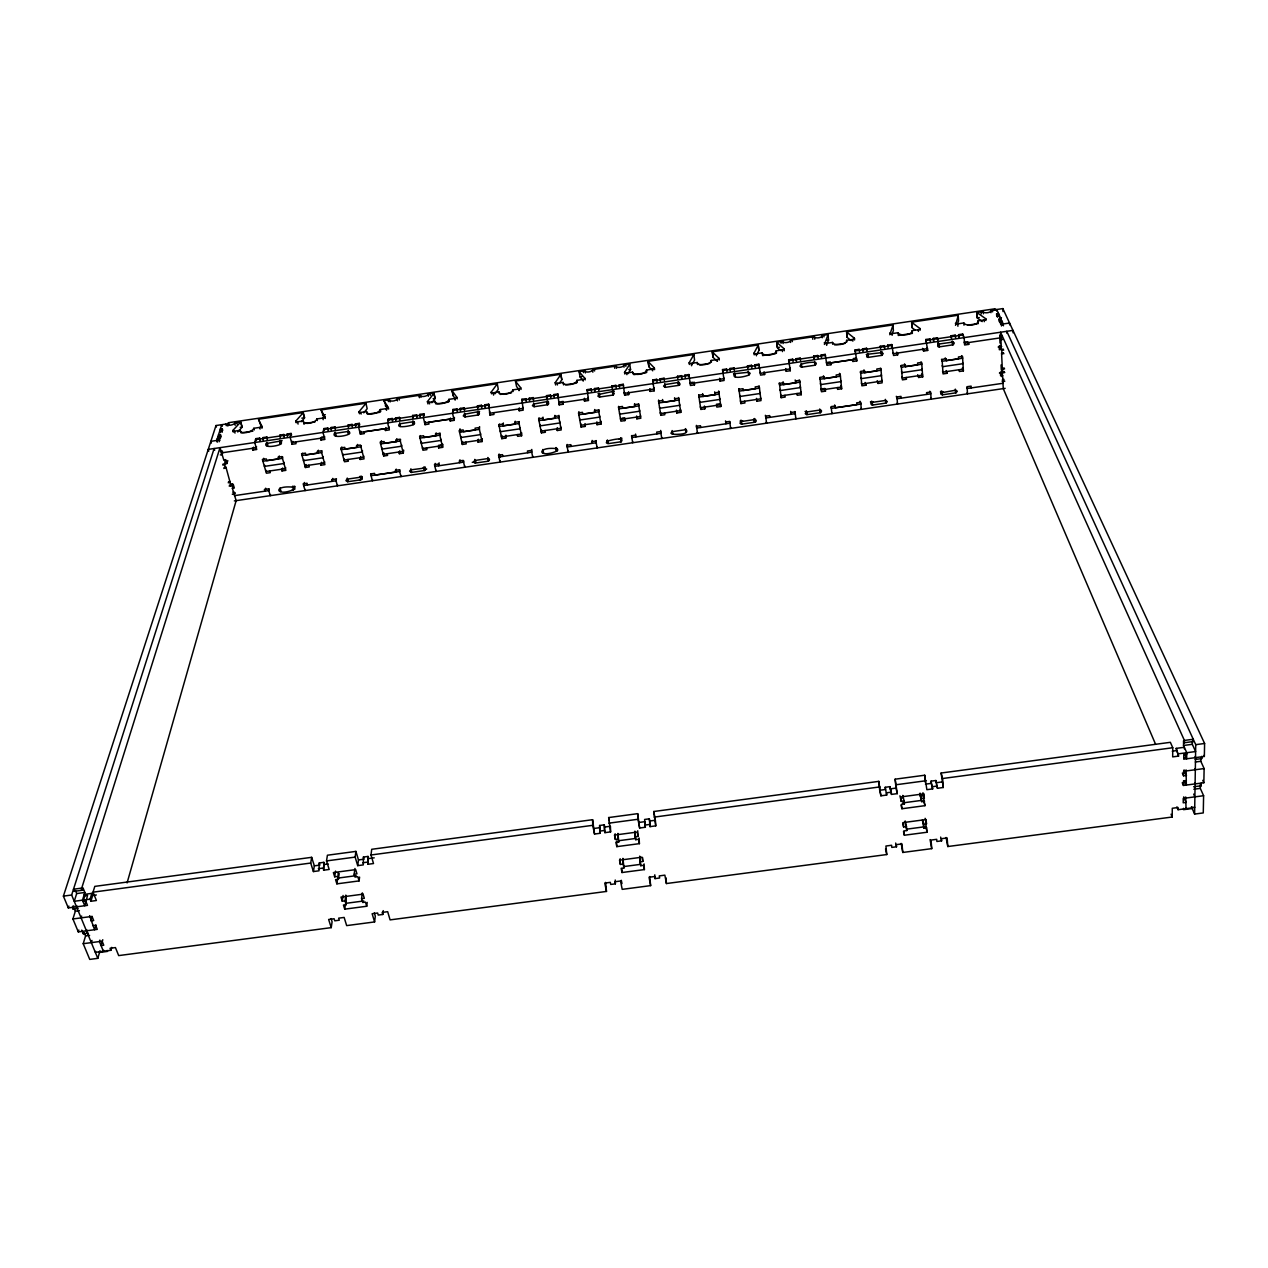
<?xml version="1.0" encoding="UTF-8"?>
<svg xmlns="http://www.w3.org/2000/svg" width="1268" height="1268" viewBox="0 0 1268 1268"><rect width="100%" height="100%" fill="white"/><g stroke="black" fill="none" stroke-linecap="round" stroke-linejoin="round"><path stroke-width="1.5" d="M560.916 427.142L560.916 428.219L541.056 431.136L541.087 430.042M558.887 415.349L558.887 417.663L538.979 420.596L539.043 417.743M560.504 401.829L563.166 401.433L563.182 404.254L559.172 404.857L559.188 402.019M559.901 421.879L559.901 422.941L540.025 425.874L540.041 424.796M545.018 430.518L545.367 432.277L541.404 432.848L538.615 418.805L542.609 418.218L542.942 419.977L554.893 418.218L554.56 416.459L558.538 415.872L561.233 429.947L557.27 430.518L557.286 427.649M554.148 397.153L553.831 394.554L557.825 393.952L559.172 404.857M558.839 402.004L558.823 403.05L588.225 398.723L588.193 397.486M556.034 447.525L556.541 451.218C538.06 458.842 536.015 446.479 556.161 448.603C560.408 448.777 554.481 454.816 556.811 448.238M554.893 418.218L554.909 415.381M946.071 837.482L947.798 846.533L1172.218 817.02L1172.282 808.271L1178.067 807.51L1178.051 809.697L1194.71 807.51L1194.313 806.575M936.513 784.591L937.464 788.268L943.281 787.491L941.11 773.02L1170.364 742.319L1172.757 747.74L1172.678 756.885L1178.574 756.093L1176.197 748.374L1184.328 747.296L1184.312 748.817M1178.574 756.093L1176.197 748.374M546.809 398.231L546.508 395.632L550.502 395.045L550.819 397.645M1184.407 753.699L1186.674 758.803L1186.753 752.716L1183.52 745.489L1183.567 740.924L1184.677 740.781M1200.875 757.63L1200.812 761.291L1204.125 768.566L1203.839 782.752L1183.424 785.447L1183.472 780.993L1186.404 780.597M1184.011 773.385L1184.058 769.93L1186.468 775.398L1183.535 775.794L1183.599 771.293L1204.125 768.566M1183.599 808.302L1183.583 809.666L1192.205 808.524L1192.221 807.019M1183.694 800.013L1183.726 796.906L1186.119 802.422L1183.218 802.803L1183.282 798.396L1203.601 795.718L1203.269 812.931L1194.615 814.072L1191.46 806.813M1184.407 740.433L1193.251 739.26L1193.204 741.542L1184.375 742.731L1184.407 740.433L1000.579 332.232L1001.229 345.768L999.168 346.069L999.358 349.73L1003.321 349.144M547.11 402.051C551.231 402.146 545.858 408.867 546.984 401.005M547.538 401.322L547.491 404.746L534.034 406.727L532.433 405.712L533.495 404.064L548.521 401.37M1178.59 753.81L1195.613 751.544L1192.316 744.316L1192.364 741.178M1194.615 814.072L1195.724 744.665L1006.776 331.313L1006.855 333.183M542.942 419.977L543.005 417.124M542.91 449.443L543.401 453.136L543.417 452.026M1203.601 795.718L1200.32 788.379L1200.4 783.957L1201.224 785.78L1193.616 786.778M541.404 432.848L541.468 429.979M1201.224 785.78L1201.271 782.99M1195.138 759.469L1201.715 758.597L1201.763 756.299M1186.737 754.238L1183.789 754.634L1183.741 759.199L1204.346 756.441L1204.6 743.476L1002.861 308.599L992.559 310.137A2.061 0.888 -4.6 0 0 990.91 310.993A4.121 1.791 -4.7 0 1 987.614 312.689A4.121 1.791 -4.7 0 1 983.302 312.118A2.061 0.888 -4.7 0 0 981.147 311.833L976.899 312.467L977.2 317.919L979.308 317.602M531.799 449.458L531.72 452.185L498.926 456.971L499.069 454.61M529.517 400.799L529.216 398.2L533.21 397.597L533.511 400.212M533.654 402.97L534.161 406.695L534.24 403.874M532.798 456.258L532.766 457.352L531.371 450.441L527.425 451.012L527.773 452.739M518.85 408.978L519.214 410.753L523.209 410.166L521.909 399.277L525.887 398.691L526.188 401.29M521.291 432.959L521.243 434.036L501.446 436.953L501.526 435.495M517.281 434.591L517.645 436.335L521.592 435.764L521.703 432.879M522.876 407.313L522.844 408.375L489.591 413.289L489.67 412.211M520.213 427.712L520.165 428.79L500.337 431.706L500.4 430.629M519.214 410.753L519.325 407.916M519.167 421.547L519.087 423.512L499.227 426.444L499.37 424.114M505.916 435.193L505.774 438.078L501.811 438.665L498.847 424.653L502.825 424.083L503.19 425.826L515.109 424.083L515.236 421.214M500.099 460.855L500.036 462.138L498.562 455.244L502.493 454.657L502.857 456.385M501.811 438.665L501.969 435.78M503.19 425.826L503.348 422.973M487.863 457.494L488.624 461.108L489.511 459.555L487.8 458.588L474.581 460.522L473.55 462.123L475.151 463.089L488.354 461.187L488.545 458.43L488.941 460.015M493.585 412.702L493.949 414.477L489.971 415.064L490.161 412.227M485.026 407.377L484.741 404.777L488.719 404.191L489.971 415.064M481.761 438.76L481.681 439.853L461.932 442.754L462.043 441.66M477.719 440.408L478.099 442.152L482.062 441.565L482.268 438.665M480.62 433.529L480.54 434.623L460.759 437.523L460.87 436.446M478.099 442.152L478.337 439.251M479.605 426.666L479.399 429.361L459.587 432.277L459.872 429.218M477.735 408.454L477.45 405.855L481.428 405.269L481.713 407.868M474.803 459.396L475.278 463.074M478.575 411.45L478.305 414.969L464.896 416.934L463.28 415.936L464.31 414.287L479.573 411.45M477.719 412.306C482.157 412.797 476.15 418.535 477.814 411.228M464.865 465.99L464.754 467.29L463.2 460.411L459.285 460.981L459.682 462.709L459.951 459.777M463.708 460.855L463.597 462.138L434.861 466.339L435.209 463.406M465.182 415.302L465.039 416.918L464.548 413.194M460.506 411.006L460.236 408.407L464.199 407.805L464.484 410.42M465.879 442.136L466.259 443.879L462.329 444.466L462.582 441.565M420.184 416.966L419.914 414.367L423.877 413.78L423.385 417.584L425.049 424.637L429.012 424.051L428.6 422.292L449.791 419.169L450.188 420.944L454.166 420.358L452.565 413.273L452.961 409.469L456.924 408.882L457.209 411.498M454.166 420.358L454.451 417.489M453.865 417.505L453.77 418.567L424.637 422.878L424.796 421.626M450.188 420.944L450.489 418.075M438.268 446.193L438.68 447.937L442.611 447.35L442.928 444.45L440.313 444.83M441.137 439.346L441.01 440.424L421.293 443.325L421.436 442.231M439.108 462.836L438.776 465.768L438.379 464.056L434.464 464.627L436.081 471.474L436.208 470.365M442.358 444.371L442.215 445.639L422.529 448.539L422.672 447.445M440.044 433.022L439.806 435.193L420.041 438.094L420.374 435.574M438.68 447.937L439.013 445.02M95.623 951.365L95.338 952.347L110.855 950.303L110.047 948.29L115.436 947.576L118.685 955.596L331.233 927.637L328.634 919.474L334.118 918.761L334.768 920.806L339.285 920.203L338.651 918.159L344.135 917.43L346.671 925.608L374.599 921.931L372.142 913.737L377.626 913.023L378.244 915.068L382.793 914.466L383.237 910.614M426.46 447.937L426.872 449.664L422.941 450.235L419.613 436.335L423.575 435.748L423.988 437.492L435.843 435.748L436.176 432.864M374.599 921.931L375.296 916.13L374.314 912.865M423.75 470.38L425.366 470.143L424.637 468.05L410.753 469.873L409.564 471.125L411.244 472.441L424.526 470.507L425.572 469.525L425.034 467.242M423.924 466.862L424.4 470.523L425.398 467.337M346.227 896.365L346.196 904.67L343.438 905.035L344.722 909.156L366.721 906.255L367.197 902.404M425.049 424.637L425.414 421.769M240.191 427.316L242.22 427.015L240.698 421.864L236.641 422.466A1.997 0.856 -15 0 0 234.643 423.369A3.994 1.712 -15.1 0 1 230.633 425.145A3.994 1.712 -15.1 0 1 227.4 424.431A1.997 0.856 -15.1 0 0 225.783 424.083L215.988 425.541L63.4 896.127L68.314 907.92L87.492 905.368L85.78 901.199L83.038 901.564L84.845 895.779L84.274 894.384L91.835 893.369L90.06 899.17L90.916 901.247L96.4 900.518L93.024 892.165L94.799 886.38L311.659 857.326L310.708 863.048L313.418 871.56L318.981 870.815L319.235 862.969L323.847 862.351L323.609 870.197L329.173 869.452L326.526 860.924L327.413 855.218L355.912 851.399L355.135 857.105L357.703 865.648L363.282 864.903L363.409 857.057L368.021 856.439L367.926 864.285L373.505 863.54L371.001 854.981L371.714 849.291L592.6 819.699L594.534 834.043L600.208 833.282L599.621 825.484L604.313 824.85L604.915 832.648L610.59 831.903L610.415 826.26L604.757 827.021M366.721 906.255L365.469 902.119L362.711 902.483L361.57 898.679L362.315 892.91L363.076 895.446M367.926 864.285L368.021 856.439M339.19 873.557L338.35 879.295L335.56 879.659L336.876 883.859L359.082 880.911L359.589 877.091M411.529 471.316L411.371 472.425L410.895 468.764M359.082 880.911L357.814 876.695L355.024 877.06L354.168 874.223L354.945 868.485M357.703 865.648L358.479 859.942L355.912 851.399M412.924 418.044L412.655 415.444L416.617 414.858L416.887 417.457M412.766 421.895C417.441 422.149 411.308 428.489 412.908 420.817M344.722 909.156L345.261 905.304M413.796 421.61L413.384 424.542C413.416 425.335 394.507 429.376 399.531 423.845L414.05 421.61M346.196 904.67L345.023 900.866L345.831 895.097M345.023 900.866L342.265 901.231L343.089 895.462M403.018 450.33L402.859 451.424L383.221 454.309L383.396 453.215M398.929 451.979L399.357 453.706L403.272 453.136L403.7 450.219M401.1 475.484L400.942 476.609L399.262 469.778L395.347 470.349L395.774 472.061L374.963 475.088L374.536 473.376L370.636 473.947L372.38 480.778L372.57 479.653M331.233 927.637L332.089 921.82L331.059 918.571M399.927 469.826L399.689 471.49L371.064 475.674L371.413 473.63M399.357 453.706L399.785 450.79M338.35 879.295L338.033 872.622M336.876 883.859L337.716 878.122L356.149 875.665M401.75 445.131L401.591 446.225L381.922 449.11L382.096 448.016M337.462 876.442L334.689 876.806L335.544 871.084M400.561 439.378L400.308 441.01L380.606 443.911L380.939 441.914M395.774 472.061L396.218 469.112M399.705 422.767L400.181 426.492L400.339 425.414M395.774 420.58L395.521 417.98L399.468 417.394L399.737 419.993M387.136 453.706L387.58 455.434L383.649 456.004L380.162 442.136L384.109 441.565L384.537 443.293L396.361 441.565L396.805 438.665M323.609 870.197L323.847 862.351M355.611 426.524L355.373 423.924L359.319 423.338L358.59 427.173L360.397 434.195L364.344 433.608L363.9 431.865L384.997 428.727L385.44 430.486L389.387 429.9L387.643 422.862L388.277 419.042L392.224 418.472L392.478 421.071M383.649 456.004L384.125 453.088M389.133 427.062L388.959 428.14L359.953 432.436L360.144 431.342M313.418 871.56L314.353 865.838L311.659 857.326M385.44 430.486L385.9 427.601M359.462 479.764L362.014 478.733M360.223 476.166L360.952 479.764L361.824 478.337L360.16 477.259L346.925 479.193L345.926 480.651L347.591 481.729L360.698 479.843L361.966 476.53M363.805 456.084L363.599 457.193L344.008 460.062L344.23 458.968M347.923 459.46L348.383 461.187L344.468 461.758L340.807 447.937L344.738 447.35L345.197 449.094L356.99 447.35L356.53 445.623L360.461 445.036L364.043 458.889L360.128 459.46L360.667 456.528M362.505 450.726L362.268 452.01L342.645 454.895L342.867 453.786M361.126 445.718L360.92 446.796L341.266 449.696L341.821 446.97M356.99 447.35L357.528 444.45M360.397 434.195L360.936 431.31M347.258 478.052L347.733 481.729L348.082 479.859M348.383 427.585L348.145 424.986L352.092 424.4L352.33 426.999M335.972 434.211L335.608 436.034L334.895 433.402L348.209 431.453L349.223 431.691L348.763 434.1C346.544 435.938 329.648 438.966 335.132 432.309M337.621 484.772L337.399 485.882L335.576 479.082L331.677 479.653L332.137 481.349L332.755 478.385M348.288 430.375C346.005 434.829 351.474 434.591 349.35 431.786M336.448 478.749L336.036 480.794L303.654 485.533L304.352 482.49M331.313 430.106L331.075 427.506L335.021 426.936L335.243 429.535M324.687 461.837L324.45 462.947L304.906 465.816L305.16 464.706M308.806 465.213L309.281 466.925L305.382 467.496L301.546 453.722L305.461 453.136L305.937 454.863L317.713 453.136L317.238 451.408L321.153 450.822L324.909 464.627L320.994 465.213L321.644 462.265M323.277 456.67L323.039 457.764L303.48 460.649L303.734 459.555M322.04 450.758L321.644 452.581L302.038 455.466L302.545 453.278M320.487 438.268L320.962 440.012L324.893 439.441L323.007 432.42L323.863 428.584L327.794 427.998L328.032 430.597M324.656 436.588L324.418 437.682L291.608 442.516L291.878 441.438M317.713 453.136L318.363 450.219M320.962 440.012L321.596 437.127L324.228 436.731M305.334 489.48L305.081 490.605L303.179 483.821L307.062 483.251L307.538 484.947M305.382 467.496L306.063 464.548M292.94 486.009L293.383 489.67C276.186 497.167 272.176 485.121 292.67 487.134C294.239 486.658 295.396 489.242 293.51 489.638M293.383 489.67L294.826 486.357M280.022 487.895L280.482 491.556L280.846 490.05M285.665 467.575L285.395 468.669L265.9 471.537L266.201 470.428M295.539 441.961L296.03 443.705L292.1 444.276L292.813 441.375M287.392 436.604L287.17 434.005L291.101 433.434L290.134 437.301L292.1 444.276M269.799 470.935L270.29 472.647L266.391 473.218L262.381 459.476L266.296 458.905L266.803 460.633L278.532 458.905L278.041 457.177L281.956 456.607L285.871 470.365L281.971 470.935L282.716 467.987M284.206 462.424L283.921 463.517L264.41 466.386L264.695 465.293M282.78 457.066L282.447 458.35L262.904 461.235L263.696 458.303M270.544 494.568L270.258 495.693L268.277 488.925L264.41 489.496L264.901 491.176L265.678 488.196M280.196 437.666L279.99 435.067L283.905 434.496L284.127 437.095M278.532 458.905L279.293 455.973M281.369 440.662L280.466 444.18C278.342 445.924 261.192 449.031 266.898 442.405M269.26 488.751L268.768 490.621L234.453 495.645M279.721 441.565C283.62 441.185 279.721 447.747 279.721 441.549L280.006 440.456M267.802 444.466L267.358 446.114L266.613 443.483L282.146 440.741M263.189 440.186L262.983 437.587L266.914 437.016L267.12 439.6M252.316 448.333L252.823 450.077L256.754 449.49L254.709 442.516L255.803 438.649L259.718 438.078L259.924 440.662M256.548 446.653L256.231 447.747L220.917 452.961M110.855 950.303L111.695 947.37M252.823 450.077L253.648 447.16M127.085 882.924L236.149 500.638L232.377 488.291L233.249 485.295M234.501 492.586L234.104 493.965L232.298 494.219M103.691 950.303L103.405 951.285L99.427 941.553L99.855 940.095M102.787 939.731L101.075 945.595L103.77 945.231L102.122 941.205L83.212 943.693L89.743 959.4L97.81 958.339L100.013 950.762M232.71 483.758L232.171 485.628L231.648 483.932L231.061 485.898L229.239 486.151M231.061 485.898L225.989 467.258L224.151 467.527M95.988 924.974L94.577 929.729L89.6 915.686M91.312 942.631L91.978 940.428M92.279 916.526L90.963 920.901L93.689 920.536L92.009 916.415L72.91 918.967L78.299 931.885L97.287 929.365L95.623 925.275L92.897 925.64M222.994 464.104L226.893 463.533L227.78 460.585M223.85 468.51L225.989 467.258M86.43 930.807L86.763 929.713M83.212 943.693L85.574 935.895L84.211 932.614M90.916 901.247L92.691 895.462L91.835 893.369M225.688 468.241L224.642 464.801L225.165 459.666M88.364 933.137L83.308 933.803L83.672 932.598M81.089 917.874L81.659 916.051M78.299 931.885L78.854 930.046M222.534 453.421L222.154 454.641L220.315 454.911M80.613 888.646L83.165 888.297L84.877 892.466L82.468 900.185L84.75 905.732L87.571 895.414L84.845 895.779M81.723 888.123L73.496 889.233L74.352 891.325L82.579 890.215L81.723 888.123L220.014 447.652L223.897 460.363L225.847 460.078L226.893 463.533M76.524 906.826L76.873 905.732M72.91 918.967L75.335 911.201L74.273 908.633M227.622 425.366L228.446 422.719L994.794 308.806L995.332 310.01M82.579 890.215L83.165 888.297M614.092 391.21L598.987 394.396L597.91 396.171L599.447 397.058L613.252 395.014L614.251 393.508L612.444 391.146M75.509 890.707L76.682 893.56L74.241 901.279L90.06 899.17M78.125 908.348L73.037 909.029L73.37 907.936M74.352 891.325L74.701 890.231M219.142 441.787L219.269 438.252L217.319 438.538L217.906 440.487M220.41 438.443L220.426 434.591L218.492 434.892L219.079 436.826M222.169 432.261L222.28 428.774L220.347 429.059L221.123 431.627M97.81 958.339L71.642 895.018L214.133 448.523L214.672 450.267M68.314 907.92L68.9 906.097M957.499 323.863L958.545 320.947L958.196 315.241L911.581 322.167L911.993 327.588M955.517 325.353L958.228 315.494M891.975 334.039L893.401 330.615L892.973 324.925L846.548 331.836L847.056 337.225M889.819 334.752L892.973 325.194M826.688 344.183L828.543 340.236L828.004 334.594L823.804 335.212A2.029 0.903 -6.8 0 0 822.076 336.068A4.042 1.791 -6.9 0 1 818.621 337.795A4.042 1.791 -6.9 0 1 814.547 337.193A2.013 0.903 -7 0 0 812.519 336.892L792.151 339.919A2.013 0.903 -7.3 0 0 790.424 340.775A4.026 1.791 -7.4 0 1 786.937 342.503A4.026 1.791 -7.4 0 1 782.911 341.9A2.013 0.903 -7.4 0 0 780.898 341.583L776.698 342.217L777.347 347.575L779.44 347.273M824.422 344.452L827.988 334.847M756.79 354.549L758.882 350.57L758.216 345.213L754 353.17L754.206 354.866M691.963 364.629L694.579 360.128L693.85 354.517L648.027 361.332L648.867 366.642M689.38 364.471L689.142 362.791L693.802 354.786M628.009 373.648L630.545 369.622L629.721 364.059L625.568 364.677A1.997 0.888 -9.7 0 0 623.745 365.549A3.978 1.775 -9.7 0 1 620.1 367.292A3.978 1.775 -9.7 0 1 616.327 366.642A1.997 0.888 -9.8 0 0 614.425 366.325L594.327 369.321A1.997 0.888 -10.1 0 0 592.505 370.193A3.978 1.775 -10.2 0 1 588.827 371.936A3.978 1.775 -10.2 0 1 585.087 371.286A1.997 0.888 -10.3 0 0 583.217 370.969L579.08 371.587L580.126 377.103L582.614 379.924M624.839 374.044L624.553 372.38L629.657 364.328M882.179 351.838L880.959 352.647M941.062 392.811L940.919 394.189L942.251 394.839L956.009 392.826L957.308 391.289L955.834 390.164L941.062 392.811L941.03 391.115M559.346 383.38L561.772 379.829L560.773 374.551L555.21 382.667L555.653 384.997M494.932 393.841L498.292 389.26L497.278 383.744L452.042 390.465L453.215 395.695M491.524 393.825L491.176 392.161L497.183 384.014M621.97 438.237L619.26 439.124M431.865 402.748L435.067 398.643L433.862 393.413L427.427 401.623L427.966 403.921M363.742 412.845L367.165 408.724L365.976 403.256L321.121 409.913L323.942 417.838M359.462 413.748L358.955 411.783L365.85 403.525M301.308 421.658L304.478 418.028L303.068 412.861L295.745 421.166L296.205 422.783M237.734 431.992L242.061 427.284L240.54 422.149L232.805 430.502L233.296 432.119M952.744 341.726L951.793 342.186M755.189 419.042L753.557 419.486M679.093 382.318L664.876 384.632L663.56 386.106L665.161 387.358L678.745 385.361C682.485 384.648 676.351 379.512 678.745 385.345L678.206 381.605M801.043 364.534L799.949 366.056L801.344 367.213L815.197 365.2C821.062 359.716 801.503 363.377 801.328 364.471L801.63 367.197L801.075 363.44M748.342 372.253L750.165 373.299L748.976 374.979C745.029 376.786 730.209 379.94 734.806 373.236M937.781 342.946L939.176 346.893C940.523 340.49 935.182 347.131 939.176 346.893L953.282 344.769L954.265 343.026L952.284 341.092M867.296 354.422L868.2 357.386C869.388 350.951 864.253 357.639 868.2 357.386L881.957 355.341L883.194 353.518L881.735 352.615L866.25 354.422M754.397 419.375L754.904 422.228L741.463 424.178L739.957 423.179L741.114 421.562L754.571 419.581C758.993 419.866 752.907 426.032 754.381 418.519M433.133 398.675L435.178 398.374L433.973 393.143L429.868 393.762A1.981 0.872 -12.4 0 0 427.95 394.633A3.978 1.744 -12.5 0 1 424.13 396.409A3.978 1.744 -12.5 0 1 420.627 395.727A1.981 0.872 -12.6 0 0 418.868 395.394L399.024 398.342A1.981 0.872 -12.9 0 0 397.106 399.214A3.978 1.744 -12.9 0 1 393.238 400.989A3.978 1.744 -12.9 0 1 389.783 400.308A1.981 0.872 -13 0 0 388.056 399.975L383.966 400.577L387.136 408.93M996.727 316.192L996.6 313.798L998.629 313.497L998.772 316.239M301.832 418.155L304.621 417.743L303.211 412.576L258.529 419.217L261.683 427.982M322.516 415.096L325.305 414.684M385.25 405.776L387.041 405.506M580.047 376.865L581.854 376.596M628.785 369.622L630.608 369.353M826.72 340.252L828.559 339.983M221.678 430.66L219.744 430.946L220.236 432.546M996.6 313.798L997.393 315.526L999.422 315.225L999.501 316.937M232.805 430.502A2.013 0.872 -15.1 0 0 234.453 431.168L240.254 430.296A7.037 3.043 -14.9 0 0 246.071 432.61A7.037 3.043 -14.9 0 0 253.822 428.283L259.639 427.427A2.013 0.872 -14.8 0 0 261.842 426.191L258.545 419.47M295.745 421.166A2.013 0.872 -14.3 0 0 297.457 421.816L303.29 420.944A7.022 3.075 -14.1 0 0 309.313 423.243A7.022 3.075 -14.1 0 0 316.905 418.931L322.754 418.06A1.997 0.872 -13.9 0 0 324.909 416.839L321.137 410.166M358.955 411.783A1.997 0.888 -13.4 0 0 360.73 412.433L366.595 411.561A7.006 3.091 -13.3 0 0 372.84 413.812A7.006 3.091 -13.3 0 0 380.257 409.532L386.122 408.661A1.997 0.888 -13.1 0 0 388.23 407.44L383.998 400.831M427.427 401.623A1.997 0.888 -12.5 0 0 429.266 402.257L435.146 401.385A7.006 3.122 -12.3 0 0 441.644 403.62A7.006 3.122 -12.3 0 0 448.888 399.357L454.768 398.485A1.997 0.888 -12.1 0 0 456.829 397.264L452.09 390.702L453.262 395.933L455.323 398.802M491.176 392.161A1.997 0.888 -11.6 0 0 493.094 392.795L498.99 391.923A7.006 3.138 -11.4 0 0 505.71 394.126A7.006 3.138 -11.4 0 0 512.795 389.878L518.707 388.991A1.997 0.903 -11.2 0 0 520.72 387.786L515.49 381.288M555.21 382.667A1.997 0.903 -10.7 0 0 557.175 383.285L563.103 382.413A7.022 3.154 -10.5 0 0 570.061 384.584A7.022 3.154 -10.5 0 0 576.956 380.352L582.9 379.465A1.997 0.903 -10.3 0 0 584.865 378.276L579.159 371.825M624.553 372.38A2.013 0.903 -9.7 0 0 626.598 372.998L632.558 372.11A7.037 3.17 -9.5 0 0 639.754 374.25A7.037 3.17 -9.5 0 0 646.474 370.05L652.434 369.162A2.013 0.903 -9.3 0 0 654.351 367.958L648.122 361.57L648.978 366.896L651.689 369.685M689.142 362.791A2.013 0.903 -8.7 0 0 691.25 363.393L697.226 362.505A7.069 3.17 -8.5 0 0 704.659 364.629A7.069 3.17 -8.5 0 0 711.205 360.445L717.197 359.557A2.013 0.903 -8.3 0 0 719.051 358.353L712.347 352.029L713.091 357.37L716.848 360.936M754 353.17A2.029 0.903 -7.8 0 0 756.172 353.772L762.179 352.884A7.101 3.186 -7.6 0 0 769.85 354.977A7.101 3.186 -7.6 0 0 776.222 350.792L782.229 349.905A2.029 0.903 -7.4 0 0 784.036 348.716L776.84 342.455L777.474 347.812L780.612 350.554M824.248 342.756A2.029 0.903 -6.8 0 0 826.498 343.343L832.537 342.439A7.133 3.186 -6.6 0 0 840.462 344.5A7.133 3.186 -6.6 0 0 846.628 340.347L852.682 339.459A2.045 0.903 -6.4 0 0 854.426 338.271L846.707 332.073L847.214 337.462L851.066 340.569M889.676 333.04A2.045 0.903 -5.9 0 0 891.99 333.627L898.061 332.723A7.196 3.186 -5.7 0 0 906.224 334.752A7.196 3.186 -5.7 0 0 912.215 330.615L918.286 329.728A2.061 0.903 -5.5 0 0 919.982 328.539L911.755 322.405L912.168 327.826L915.227 330.124M955.39 323.292A2.061 0.903 -5 0 0 957.768 323.863L963.854 322.96A7.243 3.17 -4.8 0 0 972.271 324.957A7.243 3.17 -4.8 0 0 978.072 320.852L984.174 319.948A2.076 0.903 -4.7 0 0 985.822 318.775L977.089 312.689L977.39 318.141L982.272 321.581M999.881 317.808L1001.023 317.634M999.929 317.903L1001.451 317.682M999.152 321.549L999.041 319.14L1001.07 318.839L1001.197 321.406M252.887 431.136L241.031 432.879L240.254 430.296M303.971 424.13A7.022 3.075 -14.1 0 1 304.003 423.544L315.066 421.911M368.1 414.05L380.067 412.274M436.604 403.89L448.618 402.114M500.416 394.427L511.606 392.779M565.338 384.806L576.575 383.142M633.873 374.646L646.03 372.84M699.365 364.93L709.842 363.393M762.512 355.579L775.651 353.629M834.566 344.896L845.138 343.327M912.421 333.357L898.283 335.449L898.061 332.723M967.563 325.179L978.23 323.594L978.072 320.852M219.824 436.509L217.874 436.794L218.762 439.695M999.041 319.14L999.834 320.883L1001.863 320.582L1001.942 322.294M1000.642 324.212L1000.563 322.484L1002.608 322.183L1002.75 325.29M218.651 440.17L210.868 441.327L211.407 443.055M1000.563 322.484L1001.355 324.243L1009.55 323.023L1009.629 324.862M584.215 399.325L584.532 401.1L588.542 400.514L587.163 389.625L591.157 389.022L591.49 391.638M594.819 391.13L594.502 388.531L598.496 387.945L598.829 390.544M611.905 386.883L611.858 385.963L615.883 385.361L616.216 387.976M619.275 385.805L619.212 384.87L623.238 384.283L623.507 385.963M649.85 389.625L650.135 391.416L654.161 390.829L652.687 379.924L656.713 379.322L657.062 381.937M660.153 379.75L660.057 378.831L664.083 378.229L664.432 380.844M677.603 377.167L677.508 376.247L681.534 375.645L681.899 378.26M685.005 376.073L684.894 375.154L688.92 374.551L689.174 376.247M722.776 371.27L722.538 369.574L726.58 368.988L726.722 369.907M730.32 371.096L729.94 368.481L733.982 367.894L734.14 368.798M747.851 368.497L747.47 365.897L751.512 365.295L751.686 366.214M755.094 366.5L754.888 364.788L758.93 364.201L760.562 375.122L764.62 374.52L764.382 372.713M788.854 361.507L788.648 359.795L792.706 359.193L792.912 360.112M796.32 360.746L796.098 358.701L800.156 358.099L800.362 359.002M813.913 358.147L813.691 356.086L817.749 355.5L817.987 356.403M821.347 357.037L821.141 354.992L825.199 354.39L826.91 365.311L830.984 364.708L830.809 362.886L852.556 359.7L852.73 361.507L856.803 360.92L855.044 349.968L859.118 349.366L859.403 350.269M862.953 351.474L862.525 348.874L866.599 348.256L867.027 350.871M880.626 348.874L880.198 346.259L884.271 345.641L884.715 348.256M888.123 347.765L887.679 345.15L891.753 344.547L893.56 355.484L897.649 354.882L897.506 353.059M925.941 341.219L925.83 339.491L929.92 338.889L930.379 341.504M933.47 340.458L933.327 338.382L937.432 337.779L937.892 340.395M951.222 337.827L951.079 335.766L955.184 335.148L955.644 337.779M958.735 336.717L958.608 334.641L962.697 334.039L964.171 337.637L964.615 344.991L968.72 344.389L968.609 342.55M255.534 439.631L290.863 434.401M323.657 429.551L359.145 424.304M388.119 419.993L423.75 414.731M452.866 410.436L488.656 405.142M521.861 400.228L557.825 394.903M587.179 390.56L623.285 385.218M652.766 380.86L689.031 375.486M722.681 370.51L759.12 365.121M788.854 360.714L825.436 355.294M855.314 350.887L892.054 345.451M926.163 340.41L963.078 334.942M613.791 391.178L612.793 391.321L612.983 395.077L612.507 392.367M748.326 372.174L748.849 375.011L748.485 372.285L733.522 373.806M220.394 451.234L222.233 450.964L222.518 451.931M1001.974 335.751L1000.056 336.036L1000.135 337.89L1000.943 339.681L1002.877 339.396M690.093 382.682L692.788 382.286M827.544 362.363L830.255 361.966L830.984 364.708M853.285 358.575L855.995 358.178L856.803 360.92M964.869 342.091L967.611 341.694L968.72 344.389M1002.069 337.605L964.504 343.152L964.092 342.138M623.238 384.283L624.664 395.188L628.69 394.586L628.5 391.78M694.119 382.096L694.484 384.87L690.442 385.472L688.92 374.551M719.638 378.324L720.066 381.097L724.107 380.495L722.538 369.574M785.637 368.56L786.255 371.318L790.313 370.716L788.648 359.795M922.597 348.351L923.58 351.062L927.685 350.443L925.83 339.491M998.154 347.036L1001.736 346.497M222.803 465.071L224.642 464.801M1000.373 345.482L1001.799 350.333L1003.733 350.063M739.022 389.292L743.064 388.69L743.302 390.481L755.395 388.705L755.173 386.914L759.215 386.312L761.006 400.609L756.98 401.211L756.457 398.39M594.692 409.516L594.787 412.354L582.804 414.113L582.487 412.338L578.493 412.924L581.093 427.031L585.071 426.444L585.008 423.575M634.586 403.636L634.777 406.457L622.778 408.233L622.477 406.457L618.467 407.044L620.892 421.182L624.886 420.596L624.712 417.743L622.065 418.139M664.511 412.972L664.797 414.731L660.802 415.318L658.552 401.148L662.562 400.545L662.847 402.336L674.877 400.561L674.576 397.74M704.422 406.045L704.818 408.867L700.808 409.453L698.731 395.22L702.757 394.633L703.011 396.424L715.089 394.633L714.835 392.858L718.861 392.256L720.842 406.505L716.832 407.107L716.594 405.332M783.085 381.763L783.687 384.537L795.813 382.762L795.607 380.955L799.664 380.352L801.281 394.697L797.239 395.299L797.033 393.508M823.455 375.819L824.168 378.577L836.341 376.786L836.151 374.979L840.224 374.393L841.651 388.785L837.609 389.371L837.419 387.58M863.952 369.86L864.76 372.602L876.965 370.811L876.806 369.004L880.88 368.402L882.132 382.841L878.074 383.427L877.218 380.654M904.544 363.868L905.479 366.611L917.699 364.819L917.572 362.997L921.646 362.394L922.708 376.881L918.65 377.468L917.683 374.71M945.231 357.877L946.277 360.603L958.545 358.796L958.434 356.974L962.523 356.371L963.395 370.906L959.321 371.508L959.21 369.701M1004.779 372.507L1002.861 372.776L1002.291 368.243L1001.577 353.09L1003.495 352.805M1001.577 353.09L1003.907 353.724M716.42 404.27L719.083 403.89M820.745 388.959L823.423 388.563M720.604 404.761L700.554 407.71L700.411 406.648M740.686 401.813L760.784 398.865L760.578 397.803M596.689 422.926L597.006 424.685L600.984 424.098L600.874 421.245M636.552 417.077L636.853 418.836L640.831 418.25L638.501 404.096L634.491 404.682L634.777 406.457M676.51 411.212L676.795 412.972L680.789 412.385L680.472 409.564M740.433 400.751L740.908 403.573L744.934 402.97L744.696 401.195M800.837 391.891L801.075 392.937L780.914 395.901L780.692 394.855L781.136 397.661L785.161 397.074L784.94 395.283M825.294 389.355L825.484 391.146L821.442 391.749L819.92 377.373L823.978 376.786L824.168 378.577M865.759 383.427L865.917 385.218L861.875 385.805L860.528 371.397L864.602 370.795L864.76 372.602M946.99 371.492L947.117 373.299L943.043 373.901L942.076 359.383L946.166 358.781L946.277 360.603M228.494 481.761L230.316 481.491M1002.291 368.243L1004.208 367.974M228.208 482.759L230.031 482.49M1002.703 369.162L1004.605 368.877M229.413 485.184L233.296 484.614L234.326 488.006L232.377 488.291M1004.383 371.587L1000.436 372.158L1000.61 375.772L1002.639 375.471L1003.257 388.61L1155.608 744.332M999.422 373.014L1001.451 372.713L1002.639 375.471M232.884 492.222L233.962 492.063M1002.512 379.608L1004.034 379.386M233.391 493.918L235.198 493.648L234.881 492.586M1002.211 381.446L1004.113 381.177M1004.827 381.224L1002.925 381.509L1002.338 380.115M292.48 486.912L294.097 486.674L294.81 489.21L292.401 489.575M359.605 477.101L361.221 476.863L361.887 479.415M423.132 467.813L424.764 467.575L425.366 470.143M555.733 448.412L556.921 450.251M742.779 421.071L740.021 421.087M805.037 411.482L807.082 411.672M873.319 401.988L870.434 401.908M943.043 391.78L940.396 391.875M685.449 429.709L671.929 431.691L670.931 433.276L672.595 434.242C690.331 435.051 687.113 430.343 685.322 428.616M1003.178 383.253L967.183 388.515L966.771 387.469M834.645 404.967L835.374 407.789L856.819 404.635L856.645 402.859L860.671 402.273L861.337 409.374L861.035 408.312M425.493 469.16L426.714 468.986M472.251 462.329L474.945 461.932M620.528 441.629L621.352 441.502L620.844 437.951M234.342 500.908L1005.159 388.341M610.59 831.903L608.656 817.559L637.677 813.66L639.643 828.02L645.333 827.259L645.016 821.648L639.357 822.393M645.333 827.259L644.604 819.461L649.311 818.827L650.056 826.625L655.746 825.864L653.781 811.504L878.787 781.373L880.911 795.813L886.697 795.052L886.475 792.817L891.277 792.183L891.483 794.402L897.269 793.641L895.145 779.186L924.721 775.224L926.86 789.679L932.662 788.918L931.061 781.151L935.847 780.517L937.464 788.268M76.682 893.56L84.877 892.466M1183.52 745.489L1192.316 744.316M63.4 896.127L71.642 895.018M93.024 892.165L310.708 863.048M326.526 860.924L355.135 857.105M371.001 854.981L592.727 825.325L592.6 819.699M608.83 823.17L637.978 819.271L637.677 813.66M654.13 817.115L880.024 786.889M896.428 784.702L926.131 780.723M941.11 773.02L942.584 778.52L1172.757 747.74M1195.724 744.665L1204.6 743.476M878.787 781.373L879.691 790.281L885.444 789.504L885.222 787.285L890.009 786.651L891.277 792.183M92.691 895.462L96.336 894.97M314.353 865.838L319.901 865.093L319.235 862.969M324.513 864.475L328.206 863.984M358.479 859.942L364.043 859.197L363.409 857.057M368.655 858.579L374.219 857.834M594.423 828.4L600.065 827.655M650.056 826.625L649.723 821.014L655.398 820.253L655.746 825.864M890.009 786.651L890.215 788.87L895.985 788.094L897.269 793.641M925.466 784.163L931.235 783.386L932.662 788.918M941.807 781.976L936.022 782.752L935.847 780.517M1172.266 751.179L1176.181 750.656M318.316 868.691L322.944 868.073M362.648 862.763L367.292 862.145M600.208 833.282L599.764 831.111L604.471 830.477L604.313 824.85M644.921 825.072L649.644 824.454M932.487 786.683L937.29 786.033M72.894 906.113L73.924 905.97M1184.74 757.82L1186.388 757.598M924.578 801.265L921.693 801.645L920.061 793.118L920.314 796.098L923.199 795.718L924.958 805.671L901.913 808.746L901.041 805.037M75.335 911.201L79.409 910.662M1195.344 762.02L1200.812 761.291M354.168 874.223L356.942 873.842L355.674 869.61L333.373 872.574L334.689 876.806M639.405 843.648L638.581 839.321L635.744 839.701L635.189 836.785L638.026 836.405L637.186 832.062L614.473 835.089L615.345 839.432L618.182 839.051L617.96 833.409L618.752 841.968L615.931 842.348L616.803 846.644L639.405 843.648L639.12 837.99M899.931 795.797L901.231 801.344L904.116 800.964L904.385 803.944L901.516 804.324L901.913 808.746M921.44 798.65L924.34 798.269L923.96 793.831L900.819 796.922L901.231 801.344M618.467 840.747L635.363 838.497M902.531 802.929L921.646 800.377M1183.63 782.118L1185.263 781.912M1184.978 783.878L1186.055 783.735M361.57 898.679L364.328 898.315L363.076 894.146L340.981 897.078L342.265 901.231M644.398 869.579L643.573 865.347L640.768 865.711L640.023 861.828L642.828 861.447L642.02 857.184L619.513 860.18L620.369 864.427L623.174 864.047L622.937 858.373L623.951 867.946L621.146 868.311L621.986 872.527L644.398 869.579L644.081 863.888M902.737 823.201L903.593 826.942L906.461 826.562L906.826 830.54L903.973 830.905L904.369 835.232L927.177 832.22L925.434 822.298M922.708 820.555L923.627 824.279L926.48 823.899L926.115 819.54L903.196 822.583L903.593 826.942M85.574 935.895L89.6 935.356M1193.822 789.235L1200.32 788.379M345.53 903.371L363.789 900.962M623.634 866.583L640.372 864.38M906.858 829.129L925.798 826.625L927.177 832.22M922.359 820.016L923.96 828.273L926.813 827.893M615.234 880.024L615.376 883.828L610.748 884.446L610.32 882.354L604.757 883.083L606.484 891.436L390.084 919.886L387.675 911.692L382.175 912.421L382.793 914.466M615.376 883.828L614.948 881.735L620.512 881.006L622.208 889.359L650.643 885.619L649.042 877.25L654.637 876.505L655.033 878.613L659.661 877.995L659.265 875.903L664.86 875.158L666.413 883.542L886.776 854.553L885.92 846.025L891.594 845.265L891.8 847.404L896.508 846.786L896.302 844.646L901.976 843.902L902.784 852.461L931.742 848.641L931.029 840.066L936.719 839.321L936.894 841.476L941.601 840.842L941.442 838.703L947.133 837.942L947.798 846.533M599.495 394.237L598.02 393.714M937.718 344.199L952.68 342.106L952.854 344.864L951.634 341.774M606.896 440.725C610.574 443.023 604.234 444.656 607.134 441.169C607.245 441.121 625.996 435.796 621.193 441.755L607.863 443.705L607.356 440.012M519.167 389.799L516.567 386.55L515.426 381.034L560.868 374.282L561.851 379.56M1203.887 755.427L1204.346 756.441M1201.256 757.567L1201.715 758.597M1192.538 740.084L1193.204 741.542M999.549 317.967L1001.197 321.581M1195.042 756.6L1195.518 757.614M1202.761 780.343L1203.839 782.752M1183.567 740.924L1184.375 742.731M1194.852 768.709L1195.312 769.739M999.644 335.101L1000.848 337.795M1194.63 782.879L1195.09 783.909M1186.071 769.882L1186.341 785.066L1184.391 780.597M1193.679 794.101L1194.884 796.859M1182.347 773.052L1183.535 775.794M1182.236 782.705L1183.424 785.447M1002.861 372.776L1001.355 370.953M1185.723 796.97L1186.04 808.651L1185.643 807.716M1176.878 806.923L1178.051 809.697M1171.061 814.23L1172.218 817.02M72.308 907.286L73.037 909.029M81.77 930.094L83.308 933.803M99.158 951.586L99.506 952.458L107.542 951.396L107.13 950.398M958.608 334.641L959.068 337.272M961.62 355.674L962.634 358.226L942.203 361.237L941.49 359.351M962.555 362.664L962.967 363.678L942.568 366.69L942.172 365.659M951.079 335.766L951.555 338.382M962.887 368.1L963.284 369.131L942.916 372.11L942.536 371.08M962.317 368.164L963.395 370.906M967.088 392.811L967.5 393.873L967.072 386.708L971.13 386.122L971.225 387.913M938.542 342.946L938.986 344.135M955.295 389.133L955.866 392.874L955.406 391.638M946.071 370.541L947.117 373.299M933.327 338.382L933.787 341.013M927.177 347.591L927.542 348.605L893.417 353.645L893.068 352.631M926.686 347.733L927.685 350.443M941.823 391.099L942.393 394.839L941.363 392.034L941.474 393.714M920.996 362.014L921.788 364.233L901.405 367.244L900.93 365.866M921.82 368.655L922.185 369.685L901.833 372.665L901.485 371.635M929.824 391.226L930.76 393.841L897.11 398.754L896.317 396.313M922.216 374.06L922.581 375.106L902.261 378.086L901.913 377.056M930.76 398.12L931.14 399.182L930.633 392.034L926.575 392.636L926.718 394.411M921.725 374.123L922.708 376.881M896.745 352.155L897.649 354.882M887.679 345.15L887.98 346.037M880.198 346.259L880.483 347.147M881.26 351.585L881.831 355.357L880.705 351.838M897.205 403.034L897.538 404.08L896.951 396.963L900.993 396.377L901.136 398.152M880.436 368.354L881.038 370.24L860.703 373.236L860.354 372.031M881.181 374.631L881.498 375.661L861.21 378.641L860.909 377.61M881.64 380.02L881.973 381.066L861.701 384.046L861.4 382.999M885.349 399.357L885.904 403.097L885.587 402.019M208.792 451.123L208.253 449.395L1012.974 330.393L1013.084 332.834M867.645 353.598L867.962 354.644M217.24 442.183L216.717 440.456L221.742 424.685L222.233 426.286M862.525 348.874L862.795 349.762M220.426 434.591L221.107 436.858M215.988 425.541L216.432 426.967M219.269 438.252L219.95 440.519M225.45 459.602L226.306 462.392M222.28 428.774L222.756 430.375M228.446 422.719L228.906 424.273M227.4 424.431L227.891 426.048M225.783 424.083L226.275 425.699M871.94 401.322L872.495 405.047L886.047 403.05L887.315 401.639L885.809 400.403L872.257 402.384C868.168 403.303 875.047 408.201 871.655 402.225L871.813 404.064M234.643 423.369L235.214 425.287M234.453 431.168L235.024 433.101M865.093 382.445L865.917 385.218M236.641 422.466L237.116 424.083M856.328 358.051L856.629 359.082L826.736 363.488L826.451 362.458M255.803 438.649L256.374 440.614M259.718 438.078L260.194 439.711M253.822 428.283L254.297 429.9M266.914 437.016L267.374 438.649M261.842 426.191L262.302 427.807M262.983 437.587L263.459 439.219M259.639 427.427L260.114 429.044M281.48 469.223L281.971 470.935M860.037 401.243L860.845 404.064L831.364 408.375L831.095 407.313M279.99 435.067L280.45 436.715M294.509 486.326L294.778 487.277M287.17 434.005L287.63 435.637M283.905 434.496L284.365 436.129M291.101 433.434L291.561 435.067M297.457 421.816L298.091 424.083M839.622 373.394L840.399 376.216L820.127 379.211L819.762 377.816M303.29 420.944L304.003 423.544M840.652 380.59L840.938 381.62L820.697 384.6L820.428 383.554M841.191 385.963L841.476 387.009L821.268 389.973L820.998 388.927M320.535 463.486L320.994 465.213M840.89 385.995L841.651 388.785M316.905 418.931L317.349 420.564M322.754 418.06L323.182 419.692M323.863 428.584L324.386 430.549M331.075 427.506L331.519 429.155M324.909 416.839L325.337 418.472M327.794 427.998L328.238 429.646M335.021 426.936L335.449 428.568M821.141 354.992L821.553 357.608M352.092 424.4L352.52 426.048M359.684 457.732L360.128 459.46M348.145 424.986L348.573 426.634M361.491 476.213L361.982 478.115M355.373 423.924L355.801 425.557M940.65 837.102L941.601 840.842M831.634 412.607L831.903 413.669L831.174 406.6L835.2 406.014L835.374 407.789M359.319 423.338L359.747 424.986M824.771 388.357L825.484 391.146M360.73 412.433L361.142 414.065M813.691 356.086L814.104 358.701M366.595 411.561L367.213 414.018M814.642 361.443L815.197 365.2L814.674 363.139M922.945 792.738L924.34 798.269M923.564 800.124L924.958 805.671M381.414 440.693L381.652 441.66M920.314 796.098L921.693 801.645M925.101 818.32L926.48 823.899M380.257 409.532L380.749 411.498M931.742 848.641L930.062 839.59M386.122 408.661L386.534 410.293M388.277 419.042L388.674 420.691M819.73 408.978L820.269 412.686L806.781 414.652L805.275 413.653L806.48 412.021L819.984 410.039C823.582 409.58 819.635 415.841 819.746 410.563M389.783 400.308L390.179 401.94M388.056 399.975L388.452 401.591M392.224 418.472L392.715 420.437M388.23 407.44L388.642 409.073M396.361 441.565L395.933 439.822L399.88 439.235L403.272 453.136M399.468 417.394L399.88 419.042M395.521 417.98L395.917 419.629M399.024 398.342L399.42 399.975M397.106 399.214L397.502 400.846M412.655 415.444L413.051 417.093M904.116 800.964L902.8 795.416L903.07 798.396M903.513 800.251L904.385 803.944M419.914 414.367L420.31 416.015M416.617 414.858L417.014 416.506M906.461 826.562L905.146 820.967L905.51 824.929M420.627 395.727L421.008 397.359M423.877 413.78L424.273 415.429M418.868 395.394L419.407 397.676M905.954 826.799L906.826 830.54M796.098 358.701L796.494 361.317M435.843 435.748L435.431 434.005L439.394 433.418L442.611 447.35M806.369 410.927L806.908 414.636L806.258 411.799M903.498 831.491L904.369 835.232M800.235 386.534L800.473 387.58L780.28 390.544L780.058 389.498M800.631 391.907L801.281 394.697M429.868 393.762L430.248 395.394M427.95 394.633L428.33 396.266M429.266 402.257L429.646 403.906M890.215 788.87L891.483 794.402M435.146 401.385L435.716 403.858M795.179 379.988L795.813 382.762M902.784 852.461L901.168 843.394M885.222 787.285L886.697 795.052M789.869 367.863L790.107 368.909L760.324 373.299L760.134 372.269M448.888 399.357L449.332 401.322M789.695 367.958L790.313 370.716M895.668 843.046L896.508 846.786M454.768 398.485L455.149 400.117M456.924 408.882L457.304 410.547M460.094 429.107L460.68 431.722M462.329 444.466L459.19 430.502L463.153 429.915L463.533 431.675L475.421 429.915L475.04 428.172L479.003 427.585L482.062 441.565M452.961 409.469L453.405 411.466M460.236 408.407L460.601 410.055M456.829 397.264L457.193 398.913M879.691 790.281L880.911 795.813M794.782 411.529L795.258 413.653L765.904 417.949L765.381 415.286M795.622 417.869L795.86 418.931L795.052 411.878L791.042 412.465L791.248 414.24L790.63 411.403M464.199 407.805L464.579 409.469M475.69 460.966L475.912 461.932M885.54 848.91L886.776 854.553M477.45 405.855L477.814 407.519M481.428 405.269L481.777 406.917M488.719 404.191L489.068 405.839M499.497 454.689L500.052 457.272M499.101 454.039L499.83 457.479M484.741 404.777L485.089 406.442M779.202 383.079L779.646 385.171L799.87 382.191L799.205 380.178M505.393 436.335L505.774 438.078M493.094 392.795L493.569 395.109M592.727 825.325L594.534 834.043M498.99 391.923L499.37 393.73M605.629 882.37L606.484 891.436M512.795 389.878L513.128 391.527M521.592 435.764L518.723 421.737L514.745 422.323L515.109 424.083M604.471 830.477L604.915 832.648M608.656 817.559L609.353 821.03M621.304 880.293L621.986 883.637M520.72 387.786L521.053 389.434M521.909 399.277L522.242 400.942M518.707 388.991L519.04 390.655M618.182 839.051L618.752 841.968M623.174 864.047L623.951 867.946M529.216 398.2L529.612 400.197M525.887 398.691L526.22 400.355M764.065 371.762L764.62 374.52M533.21 397.597L533.527 399.262M546.508 395.632L546.888 397.629M550.502 395.045L550.819 396.71M556.937 428.774L557.27 430.518M766.347 422.133L766.554 423.211L765.682 416.173L769.676 415.587L769.898 417.346M754.888 364.788L755.268 367.403M759.041 386.043L759.437 388.135L739.26 391.115L738.848 388.658L740.908 403.573M759.912 392.462L760.118 393.508L739.973 396.472L739.799 395.41M637.978 819.271L639.643 828.02M553.831 394.554L554.148 396.218M562.834 402.479L563.182 404.254M571.155 446.399L570.838 444.672L566.875 445.242L568.207 452.169L568.191 451.091M557.175 383.285L557.492 384.949M557.825 393.952L558.269 396.298M649.676 876.553L650.643 885.619M563.103 382.413L563.578 384.901M649.311 818.827L649.723 821.014M747.47 365.897L747.629 366.801M748.294 371.239L748.5 372.301M653.781 811.504L655.065 818.51M578.89 411.609L579.064 412.591M576.956 380.352L577.32 382.35M584.754 424.685L585.071 426.444M585.087 371.286L585.388 372.935M587.163 389.625L587.464 391.289M584.865 378.276L585.166 379.924M583.217 370.969L583.518 372.618M582.9 379.465L583.201 381.129M594.787 412.354L594.47 410.578L598.464 409.992L600.984 424.098M607.816 440.519L608.006 442.294M594.327 369.321L594.629 370.969M592.505 370.193L592.853 372.174M598.956 409.659L598.781 411.783L578.826 414.731L578.794 412.766M594.502 388.531L594.803 390.211M611.858 385.963L612.206 388.563M616.327 366.642L616.597 368.306M619.212 384.87L619.561 387.485M624.585 418.836L624.886 420.596M614.425 366.325L614.774 368.322M734.727 373.426L735.345 377.008L734.98 374.282M741.051 420.279L741.606 424.162L741.13 421.325M625.568 364.677L625.853 366.325M626.598 372.998L626.883 374.662M623.745 365.549L624.03 367.197M628.389 392.795L628.69 394.586M729.94 368.481L730.099 369.4M632.558 372.11L632.827 373.775M656.967 433.862L656.681 432.103L660.66 431.532L661.769 438.506L661.674 437.428M646.474 370.05L646.823 372.221M723.695 377.642L723.87 378.688L690.172 383.665L690.046 382.619M654.351 367.958L654.605 369.638M652.434 369.162L652.703 370.827M652.687 379.924L652.957 381.605M729.686 421.594L729.94 423.195L696.734 428.061L696.386 425.366M730.495 427.379L730.669 428.457L729.702 421.436L725.708 422.006L725.962 423.766L725.518 420.913M660.057 378.831L660.422 381.43M674.877 400.561L674.608 398.77L678.634 398.184L680.789 412.385M719.701 398.374L719.859 399.42L699.778 402.384L699.635 401.322M720.414 403.684L720.842 406.505M677.508 376.247L677.857 378.863M685.512 429.155L685.861 431.738M684.894 375.154L685.259 377.769M714.676 391.844L715.089 394.633M691.25 363.393L691.599 365.755M694.214 383.079L694.484 384.87M700.713 427.459L700.459 425.715L696.465 426.286L697.511 433.291L697.368 432.214M704.548 407.091L704.818 408.867M697.226 362.505L697.527 364.518M711.205 360.445L711.443 362.125M717.197 359.557L717.434 361.237M719.828 379.291L720.066 381.097M718.782 392.018L718.639 391.019L719.115 394.079L699.001 397.043L698.716 394.934M712.981 357.132L712.236 351.791L758.248 344.959L758.914 350.317M719.051 358.353L719.289 360.033M726.58 368.988L726.96 371.587M702.63 393.619L703.011 396.424M733.982 367.894L734.362 370.494M740.972 420.374L741.606 424.178M754.301 419.09L754.682 421.673M756.758 399.42L756.98 401.211M751.512 365.295L751.908 367.91M758.93 364.201L759.152 365.897M756.172 353.772L756.425 355.785M762.179 352.884L762.385 354.564M783.687 384.537L783.466 382.746L779.424 383.348L781.136 397.661M776.222 350.792L776.491 353.154M681.534 375.645L681.645 376.564M784.036 348.716L784.274 350.745M782.911 341.9L783.101 343.58M786.049 369.495L786.255 371.318M782.229 349.905L782.435 351.601M780.898 341.583L781.104 343.263M792.151 339.919L792.357 341.599M792.706 359.193L793.118 361.808M790.424 340.775L790.614 342.455M679.6 404.27L679.711 405.332L659.677 408.28L659.582 407.218M680.409 409.58L680.52 410.642L660.517 413.59L660.422 412.528M800.156 358.099L800.552 360.714M806.115 411.514L806.527 414.271M678.634 397.534L678.903 399.991L658.837 402.955L658.567 400.07M676.478 410.15L676.795 412.972M817.749 355.5L818.161 358.099M814.547 337.193L814.769 339.206M812.519 336.892L812.772 339.253M819.762 411.498L819.857 412.496M826.498 343.343L826.704 345.372M823.804 335.212L823.978 336.892M825.199 354.39L825.373 356.102M822.076 336.068L822.25 337.763M672.341 431.738L672.611 434.258L672.088 430.549M832.537 342.439L832.727 344.31M839.495 373.553L839.733 375.914M665.05 384.886L665.304 387.342L664.765 383.586M664.083 378.229L664.178 379.148M846.628 340.347L846.802 342.043M662.578 399.515L662.847 402.336M855.044 349.968L855.25 352.029M895.145 779.186L895.985 788.094M852.682 339.459L852.841 341.155M859.118 349.366L859.561 351.981M854.426 338.271L854.584 339.967M660.533 412.48L660.802 415.318M656.713 379.322L656.792 380.241M660.676 430.423L660.945 433.291L631.829 437.539L631.702 435.558M866.599 348.256L866.757 349.968M871.385 401.306L871.528 402.955M653.923 388.04L654.161 390.829M653.781 387.976L653.876 389.022L624.363 393.381L624.3 392.319M877.916 381.636L878.074 383.427M884.271 345.641L884.414 347.369M923.627 824.279L923.96 828.273M649.898 388.626L650.135 391.416M891.753 344.547L891.959 346.941M924.721 775.224L925.307 782.372M931.061 781.151L931.235 783.386M891.99 333.627L892.133 335.323M905.479 366.611L905.336 364.804L901.247 365.406L902.404 379.861L906.461 379.259L906.319 377.468M942.584 778.52L943.281 787.491M918.507 375.677L918.65 377.468M912.215 330.615L912.342 332.327M640.467 415.444L640.546 416.522L620.607 419.454L620.543 418.377M639.595 410.15L639.674 411.212L619.687 414.161L619.624 413.083M923.453 349.223L923.58 351.062M919.982 328.539L920.108 330.251M918.286 329.728L918.412 331.423M638.644 403.779L638.787 405.903L618.784 408.851L618.641 406.362M636.647 415.999L636.853 418.836M929.92 338.889L930.046 340.616M937.432 337.779L937.543 339.507M635.601 434.068L635.791 436.953L635.506 435.209L631.543 435.796L632.716 442.754L632.653 441.676M666.017 877.836L666.413 883.542M957.768 323.863L957.911 326.256M955.184 335.148L955.295 336.876M654.795 874.809L655.033 878.613M624.506 392.383L624.664 395.188M963.854 322.96L963.997 325.194M962.697 334.039L962.808 335.766M620.892 438.886L621.051 441.787L620.543 438.094M642.622 857.659L642.828 861.447M985.822 318.775L985.918 320.487M984.174 319.948L984.269 321.66M983.302 312.118L983.382 313.83M981.147 311.833L981.258 313.878M615.883 385.361L615.931 386.296M640.768 865.711L639.722 856.138L640.023 861.828M637.725 830.778L638.026 836.405M994.794 308.806L994.857 310.137M992.559 310.137L992.638 311.849M990.91 310.993L990.99 312.689M635.744 839.701L634.903 831.142L635.189 836.785M1001.355 324.243L1001.435 325.971M1001.799 350.333L1001.974 353.994M999.834 320.883L999.913 322.595M999.802 338.287L1000.024 343.073M1000.151 345.498L1000.325 349.413M1001.07 364.93L1001.292 369.59M1001.451 372.713L1001.641 376.612M997.393 315.526L997.472 317.238M996.886 311.215L996.806 309.503L1003.495 325.781M1002.861 308.599L1003.004 311.579M621.843 868.739L621.986 872.527M620.147 858.737L620.369 864.427M616.581 841.001L616.803 846.644M600.636 421.309L600.683 422.371L580.776 425.303L580.76 424.225M599.463 393.698L599.59 397.058L599.082 393.302M615.139 833.789L615.345 839.432M598.496 387.945L598.544 388.864M599.701 416.015L599.732 417.093L579.809 420.025L579.793 418.947M596.911 421.832L597.006 424.685M597.101 446.859L597.133 447.953L595.881 441.01L591.918 441.581L592.235 443.325L592.156 440.424M596.119 440.582L596.198 442.754L567.208 446.986L567.208 444.45M591.157 389.022L591.189 389.958M599.621 825.484L599.764 831.111M584.469 398.295L584.532 401.1M581.045 424.162L581.093 427.031"/></g></svg>
